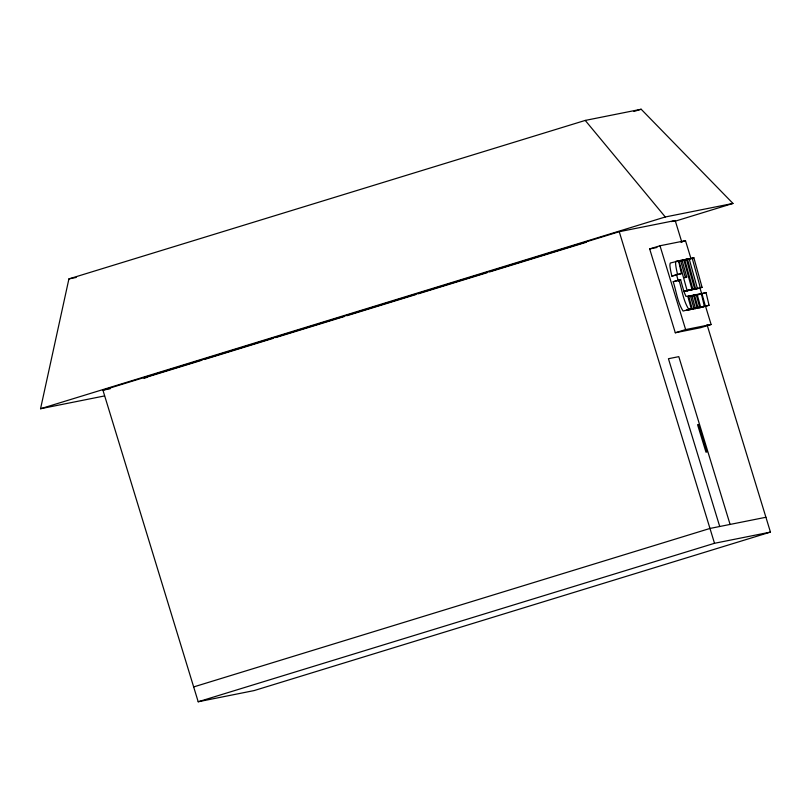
<?xml version="1.0" encoding="UTF-8"?>
<svg xmlns="http://www.w3.org/2000/svg" width="811" height="811" viewBox="0 0 811 811"><rect width="100%" height="100%" fill="white"/><g stroke="black" fill="none" stroke-linecap="round" stroke-linejoin="round"><path stroke-width="1.22" d="M104.548 395.93L40.55 408.734L68.915 278.903L585.228 120.423L641.166 109.242L732.972 203.439L674.864 221.281M633.918 111.462L641.166 109.242M40.55 408.734L665.294 216.973L732.972 203.439M707.04 324.684L770.45 532.097L254.137 690.577L198.198 701.758L102.936 390.182L619.249 231.703L675.188 220.521L681.858 242.317M201.858 360.246L143.811 378.058L147.501 377.328M204.271 359.506L273.195 338.349M275.608 337.609L344.533 316.452M346.956 315.712L415.871 294.555M418.294 293.815L487.218 272.658M489.631 271.918L586.363 242.225M671.559 221.626L675.188 220.521M705.621 306.528L711.115 324.491L700.795 327.664L675.299 332.763L649.672 248.936L659.992 245.763L685.488 240.664L690.982 258.628M680.895 242.073L685.488 240.664M677.499 261.527L682.041 260.128L686.735 277.088L685.285 277.382L680.591 260.422L670.221 263.058L669.896 265.025A26.581 2.778 72.9 0 0 670.961 272.151L671.863 276.135L681.412 273.611L678.614 260.777L675.908 261.314L675.583 263.281A26.581 2.778 72.9 0 0 676.648 270.408L677.55 274.392L671.863 276.135M677.175 261.466L680.591 260.422M678.108 261.527L686.43 259.196L694.601 288.746L687.16 290.835L694.601 288.746M681.879 260.595L686.43 259.196M685.173 259.753L689.147 258.719L697.338 288.26L689.887 290.358L697.338 288.26M685.731 259.763L689.147 258.719M686.491 259.855L693.871 257.776L702.062 287.317L694.611 289.415L702.062 287.317M689.32 259.165L693.871 257.776M684.464 277.788L686.735 277.088M673.211 281.741L680.632 279.653L681.706 283.637A63.471 6.63 72.9 0 0 684.048 291.93L685.944 296.36L687.738 296.127L691.296 308.819L683.095 311.059C677.52 302.483 676.374 291.423 673.211 281.741L680.632 279.653M683.643 291.352L691.955 289.324L683.795 259.784L682.041 260.128M691.955 289.324L683.815 291.555M688.113 296.36L690.384 295.66L693.892 308.292L686.461 310.39L693.892 308.292M688.407 296.481L693.567 295.082L697.034 307.673L689.593 309.761L699.64 307.085L696.193 294.494L688.772 296.593M690.506 296.248L701.292 293.481L704.333 306.213L694.926 308.697L704.333 306.213M696.74 294.869L706.016 292.538L709.057 305.26L699.65 307.754L709.057 305.26M701.464 293.927L706.016 292.538M699.64 307.085L692.199 309.184M675.299 332.763L685.63 329.59L711.115 324.491M193.667 686.927L709.98 528.448L765.919 517.266M198.198 701.758L714.511 543.289L770.45 532.097M68.915 278.903L76.214 277.443M649.672 248.936L656.951 247.477M681.767 260.807L683.46 260.463M677.55 274.392L681.412 273.611M102.936 390.182L110.235 388.722M690.384 295.66L688.64 296.005L692.138 308.646M693.527 295.64L695.605 295.224M697.217 294.9L699.285 294.484M691.296 308.819L688.782 309.315C683.207 300.739 682.061 289.679 678.898 279.998M585.228 120.423L665.294 216.973M699.771 287.368L701.961 294.555M659.992 245.763L685.63 329.59M730.093 524.423L678.797 356.647L668.436 358.726L719.732 526.501M619.249 231.703L714.511 543.289M678.837 260.777L687.049 290.308M676.435 274.331L678.412 281.417M684.677 259.55L692.847 289.091M691.813 295.437L695.28 308.018M692.178 258.111L700.298 287.662M701.86 293.359L705.337 306.011M687.454 259.054L695.574 288.615M697.136 294.312L700.613 306.953M694.459 294.849L697.886 307.44M698.535 424.518L697.572 424.711L705.965 452.153L706.918 451.97L698.535 424.518"/></g></svg>
